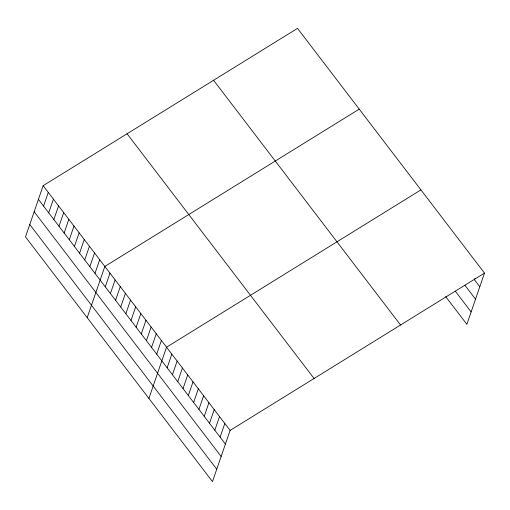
<?xml version="1.0" encoding="UTF-8"?>
<svg xmlns="http://www.w3.org/2000/svg" width="510" height="510" viewBox="0 0 510 510"><rect width="100%" height="100%" fill="white"/><g stroke="black" fill="none" stroke-linecap="round" stroke-linejoin="round"><path stroke-width="0.76" d="M43.133 185.685L25.5 236.901L212.479 481.631L230.118 430.414L484.5 273.099L297.521 28.369L43.133 185.685L230.118 430.414M43.573 206.078L48.278 192.41M48.711 212.81L53.422 199.142M53.856 219.536L58.561 205.874M59.001 226.268L63.705 212.606M64.139 233L68.844 219.332M69.284 239.732L73.988 226.064M74.422 246.458L79.126 232.796M79.566 253.19L84.271 239.522M84.711 259.921L89.416 246.253M89.849 266.647L94.554 252.985M94.994 273.379L99.699 259.711M87.204 317.66L104.837 266.443L359.225 109.127M105.277 286.843L109.981 273.175M110.415 293.569L115.126 279.907M115.56 300.301L120.264 286.633M120.704 307.033L125.409 293.365M125.843 313.758L130.547 300.097M130.987 320.49L135.692 306.822M136.125 327.222L140.83 313.554M141.27 333.948L145.975 320.286M146.415 340.68L151.119 327.018M151.553 347.412L156.258 333.744M156.697 354.144L161.402 340.476M148.907 398.425L166.54 347.208L420.928 189.892M167.133 367.806L171.838 354.138M172.431 374.742L177.136 361.074M177.729 381.671L182.433 368.01M183.026 388.607L187.731 374.946M188.324 395.543L193.029 381.875M193.621 402.479L198.333 388.811M198.919 409.409L203.63 395.747M204.217 416.345L208.928 402.677M209.521 423.281L214.226 409.613M214.818 430.21L219.523 416.549M220.116 437.147L224.821 423.478M474.995 278.39L474.498 279.831L479.795 286.767M484.5 273.099L466.867 324.315L445.676 296.584M464.935 285.288L475.53 299.16M455.239 291.121L471.132 311.922M213.575 80.28L400.554 325.017M127.079 133.767L314.064 378.503M38.428 199.346L225.414 444.082M34.164 211.739L221.142 456.475M29.765 224.508L216.75 469.238"/></g></svg>
